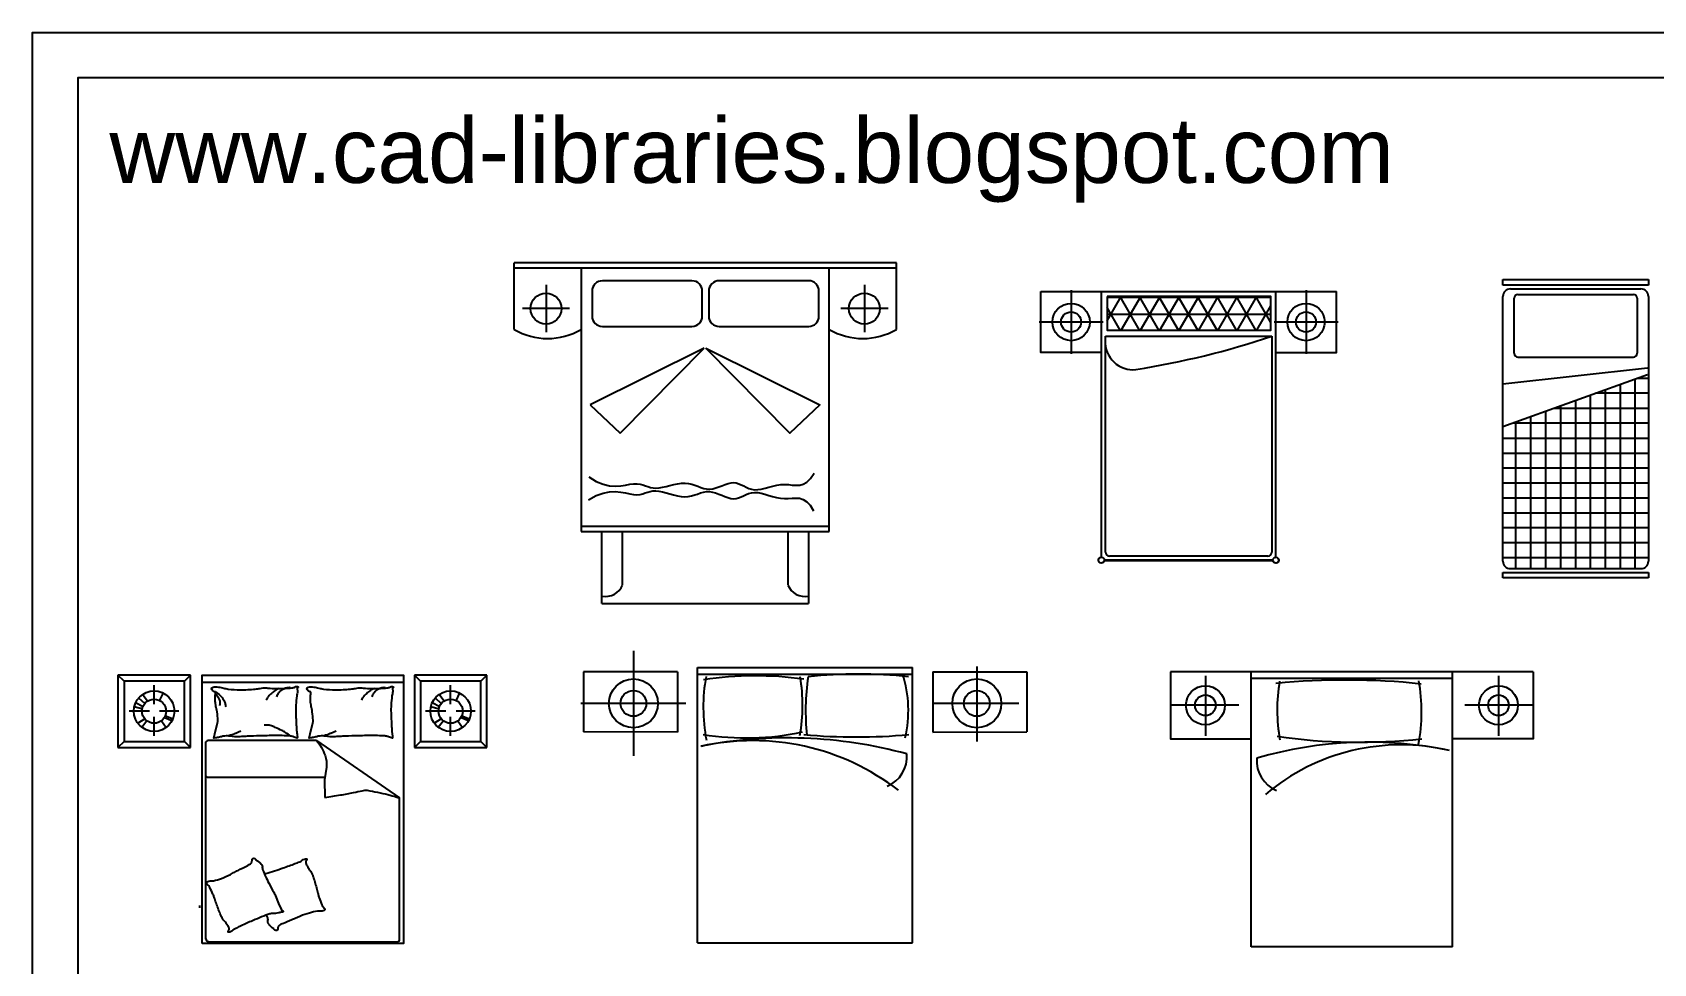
# Model space of a CAD drawing. Header units: inches. Extents: x 10.6 to 53.1, y 14.5 to 39.3.
# Drawn here: x 10.61 to 22.68, y 32.37 to 39.3 of the extents above; entities that cross this region are included whole.
import ezdxf

# ---------------------------------------------------------------- set-up
doc = ezdxf.new("R2010")
doc.units = ezdxf.units.IN
doc.header["$MEASUREMENT"] = 0
for name, color, linetype in [('02', 2, 'Continuous'), ('1', 1, 'Continuous'), ('4', 4, 'Continuous'), ('kadrbm', 4, 'Continuous')]:
    doc.layers.add(name, color=color, linetype=linetype)
doc.styles.add('bmmm', font='swissel.ttf')

# ---------------------------------------------------------------- blocks, each defined once
blk = doc.blocks.new('kadrbm')
at = {"layer": 'kadrbm', "color": 4}
blk.add_lwpolyline([(0, 0), (0, 24.797), (21, 24.797), (21, 0), (0, 0)], close=True, dxfattribs=at)
blk.add_lwpolyline([(20.663, 0.326), (20.663, 24.46), (0.337, 24.46), (0.337, 0.326), (20.663, 0.326)], dxfattribs=at)
at = {"layer": 'kadrbm', "color": 211, "true_color": 0xf674fb, "style": 'bmmm'}
blk.add_text('www.cad-libraries.blogspot.com', height=0.48513, dxfattribs=at).set_placement((0.573, 23.677))

msp = doc.modelspace()

# ---------------------------------------------------------------- linework, layer by layer
at = {"layer": '02'}
for p, q in [((14.199, 37.092), (14.199, 37.588)), ((17.046, 37.588), (14.199, 37.588)), ((17.046, 37.549), (14.199, 37.549)), ((14.699, 37.549), (14.699, 35.588)), ((16.546, 35.588), (16.546, 37.549)), ((17.046, 37.092), (17.046, 37.588)), ((14.437, 37.423), (14.437, 37.071)), ((15.524, 37.454), (14.857, 37.454)), ((16.808, 37.423), (16.808, 37.071)), ((21.562, 37.463), (22.645, 37.463)), ((21.562, 37.421), (21.562, 37.463)), ((22.645, 37.421), (21.562, 37.421)), ((22.645, 37.463), (22.645, 37.421)), ((14.78, 37.377), (14.78, 37.191)), ((15.601, 37.191), (15.601, 37.377)), ((18.347, 37.385, -0.27), (18.347, 36.909, -0.27)), ((18.572, 37.374), (18.572, 35.395)), ((19.872, 35.395), (19.872, 37.374)), ((20.096, 37.385, -0.27), (20.096, 36.909, -0.27)), ((21.562, 35.366), (21.562, 37.338)), ((21.618, 37.393), (22.59, 37.393)), ((21.645, 36.914), (21.645, 37.324)), ((21.673, 37.352), (22.534, 37.352)), ((22.562, 37.324), (22.562, 36.914)), ((22.645, 37.338), (22.645, 35.366)), ((14.613, 37.247), (14.261, 37.247)), ((16.984, 37.247), (16.632, 37.247)), ((14.857, 37.114), (15.524, 37.114)), ((18.585, 37.147, -0.27), (18.109, 37.147, -0.27)), ((20.335, 37.147, -0.27), (19.858, 37.147, -0.27)), ((15.615, 36.952), (14.766, 36.53)), ((14.99, 36.32), (15.615, 36.952)), ((18.602, 37.041), (19.842, 37.041)), ((18.602, 35.434), (18.602, 37.041)), ((19.842, 37.041), (19.842, 35.434)), ((21.673, 36.886), (22.534, 36.886)), ((22.638, 36.803), (21.562, 36.685)), ((22.638, 36.754), (21.562, 36.366)), ((22.548, 35.31), (22.548, 36.722)), ((22.645, 36.727), (22.561, 36.727)), ((22.215, 35.31), (22.215, 36.601)), ((22.645, 36.616), (22.254, 36.616)), ((22.326, 35.31), (22.326, 36.642)), ((22.437, 35.31), (22.437, 36.682)), ((14.766, 36.53), (14.99, 36.32)), ((21.881, 35.31), (21.881, 36.481)), ((22.645, 36.504), (21.946, 36.504)), ((21.993, 35.31), (21.993, 36.521)), ((22.104, 35.31), (22.104, 36.561)), ((22.645, 36.393), (21.639, 36.393)), ((21.659, 35.31), (21.659, 36.401)), ((21.77, 35.31), (21.77, 36.441)), ((21.562, 36.282), (22.645, 36.282)), ((21.562, 36.171), (22.645, 36.171)), ((21.562, 36.06), (22.645, 36.06)), ((21.562, 35.949), (22.645, 35.949)), ((21.562, 35.838), (22.645, 35.838)), ((14.699, 35.626), (16.546, 35.626)), ((21.562, 35.727), (22.645, 35.727)), ((21.562, 35.616), (22.645, 35.616)), ((14.699, 35.588), (16.546, 35.588)), ((14.853, 35.052), (14.853, 35.588)), ((15.007, 35.189), (15.007, 35.588)), ((16.238, 35.588), (16.238, 35.189)), ((16.392, 35.588), (16.392, 35.052)), ((21.562, 35.504), (22.645, 35.504)), ((18.593, 35.371), (19.85, 35.371)), ((18.594, 35.376), (19.85, 35.376)), ((19.812, 35.404), (18.632, 35.404)), ((21.562, 35.393), (22.645, 35.393)), ((21.562, 35.282), (22.645, 35.282)), ((21.562, 35.241), (21.562, 35.282)), ((22.59, 35.31), (21.618, 35.31)), ((22.645, 35.282), (22.645, 35.241)), ((22.645, 35.241), (21.562, 35.241)), ((14.853, 35.052), (16.392, 35.052)), ((14.715, 34.543), (14.716, 34.094)), ((15.415, 34.543), (14.715, 34.543)), ((15.415, 34.543), (15.415, 34.093)), ((15.566, 32.525), (15.566, 34.575)), ((15.566, 34.575), (17.166, 34.575)), ((15.566, 34.525), (17.166, 34.525)), ((17.166, 32.525), (17.166, 34.575)), ((17.318, 34.543), (18.018, 34.543)), ((17.318, 34.543), (17.318, 34.093)), ((18.018, 34.543), (18.017, 34.094)), ((21.788, 34.543), (19.088, 34.543)), ((19.688, 32.493), (19.688, 34.543)), ((21.188, 32.493), (21.188, 34.543)), ((21.188, 34.493), (19.688, 34.493)), ((15.415, 34.093), (14.716, 34.094)), ((17.318, 34.093), (18.017, 34.094)), ((11.86, 32.785), (11.86, 32.802)), ((15.566, 32.525), (17.166, 32.525)), ((21.188, 32.493), (19.688, 32.493))]:
    msp.add_line(p, q, dxfattribs=at)
msp.add_lwpolyline([(15.726, 37.114), (16.393, 37.114, 0.414214), (16.469, 37.191), (16.469, 37.377, 0.414214), (16.393, 37.454), (15.726, 37.454, 0.414214), (15.649, 37.377), (15.649, 37.191, 0.414214)], format="xyb", close=True, dxfattribs=at)
for points in [[(18.572, 36.92), (18.122, 36.92), (18.122, 37.374)], [(18.122, 37.374), (20.322, 37.374)], [(19.872, 36.92), (20.322, 36.92), (20.322, 37.374)], [(14.756, 35.993), (14.811, 35.96), (14.863, 35.939), (14.91, 35.928), (14.954, 35.925), (14.994, 35.928), (15.03, 35.933), (15.062, 35.939), (15.09, 35.943), (15.116, 35.943), (15.138, 35.94), (15.158, 35.935), (15.177, 35.928), (15.195, 35.921), (15.214, 35.915), (15.234, 35.911), (15.255, 35.909), (15.279, 35.911), (15.304, 35.916), (15.332, 35.922), (15.36, 35.929), (15.388, 35.936), (15.417, 35.943), (15.445, 35.947), (15.472, 35.948), (15.498, 35.945), (15.522, 35.939), (15.545, 35.932), (15.567, 35.924), (15.589, 35.915), (15.611, 35.908), (15.633, 35.904), (15.655, 35.902), (15.678, 35.905), (15.701, 35.911), (15.724, 35.919), (15.747, 35.928), (15.77, 35.936), (15.793, 35.944), (15.815, 35.949), (15.835, 35.951), (15.854, 35.949), (15.873, 35.943), (15.891, 35.935), (15.909, 35.926), (15.927, 35.916), (15.947, 35.908), (15.967, 35.901), (15.99, 35.898), (16.014, 35.899), (16.04, 35.903), (16.068, 35.909), (16.096, 35.917), (16.125, 35.924), (16.155, 35.931), (16.185, 35.936), (16.214, 35.938), (16.243, 35.936), (16.271, 35.933), (16.299, 35.931), (16.326, 35.932), (16.353, 35.939), (16.38, 35.955), (16.407, 35.982), (16.434, 36.022)], [(14.753, 35.822), (14.81, 35.854), (14.862, 35.873), (14.909, 35.882), (14.953, 35.884), (14.993, 35.88), (15.029, 35.874), (15.061, 35.867), (15.089, 35.862), (15.114, 35.861), (15.137, 35.863), (15.157, 35.868), (15.176, 35.874), (15.195, 35.88), (15.213, 35.886), (15.233, 35.889), (15.255, 35.89), (15.278, 35.888), (15.304, 35.882), (15.331, 35.875), (15.359, 35.867), (15.387, 35.859), (15.416, 35.852), (15.444, 35.847), (15.47, 35.845), (15.496, 35.847), (15.52, 35.852), (15.544, 35.859), (15.566, 35.866), (15.588, 35.874), (15.61, 35.88), (15.632, 35.884), (15.654, 35.885), (15.677, 35.881), (15.7, 35.875), (15.723, 35.866), (15.746, 35.857), (15.769, 35.847), (15.791, 35.839), (15.813, 35.833), (15.833, 35.83), (15.853, 35.832), (15.871, 35.837), (15.89, 35.845), (15.908, 35.853), (15.927, 35.862), (15.946, 35.87), (15.967, 35.876), (15.989, 35.878), (16.014, 35.877), (16.04, 35.872), (16.067, 35.865), (16.095, 35.856), (16.124, 35.848), (16.154, 35.84), (16.183, 35.834), (16.212, 35.832), (16.241, 35.832), (16.269, 35.835), (16.297, 35.836), (16.324, 35.834), (16.351, 35.826), (16.378, 35.809), (16.404, 35.782), (16.429, 35.741)], [(19.088, 34.543), (19.088, 34.043), (19.688, 34.043)], [(21.788, 34.543), (21.788, 34.043), (21.188, 34.043)]]:
    msp.add_lwpolyline(points, dxfattribs=at)
for points in [[(18.615, 37.338), (18.615, 37.087), (19.834, 37.087), (19.834, 37.338)], [(15.627, 36.952), (16.476, 36.53), (16.252, 36.32)]]:
    msp.add_lwpolyline(points, close=True, dxfattribs=at)
for points in [[(18.593, 35.371, -2.23025), (18.572, 35.395)], [(19.872, 35.395, -2.230392), (19.85, 35.371)]]:
    msp.add_lwpolyline(points, format="xyb", dxfattribs=at)
for centre, radius in [((14.437, 37.247), 0.115), ((16.808, 37.247), 0.115), ((18.347, 37.147, -0.27), 0.139), ((18.347, 37.147, -0.27), 0.075), ((20.096, 37.147, -0.27), 0.139), ((20.096, 37.147, -0.27), 0.075), ((18.572, 35.374), 0.0218), ((19.872, 35.374), 0.0218), ((15.088, 34.307), 0.182), ((15.088, 34.307), 0.096), ((17.645, 34.307), 0.182), ((17.645, 34.307), 0.096), ((19.347, 34.293), 0.145), ((21.529, 34.293), 0.145), ((19.347, 34.293), 0.0768), ((21.529, 34.293), 0.0768)]:
    msp.add_circle(centre, radius, dxfattribs=at)
for centre, radius, start, end in [((14.857, 37.377), 0.0769, 90, 180), ((15.524, 37.377), 0.0769, 0, 90), ((21.618, 37.338), 0.0556, 90, 180), ((21.673, 37.324), 0.0278, 90, 180), ((22.534, 37.324), 0.0278, 0, 90), ((22.59, 37.338), 0.0556, 0, 90), ((14.857, 37.191), 0.0769, 180, 270), ((15.524, 37.191), 0.0769, 270, 0), ((14.449, 37.514), 0.49, 239.354, 300.646), ((16.796, 37.514), 0.49, 239.354, 300.646), ((18.809, 37), 0.208, 177.6503, 275.7449), ((17.821, 43.104), 6.391, 279.084, 288.4311), ((21.673, 36.914), 0.0278, 180, 270), ((22.534, 36.914), 0.0278, 270, 0), ((18.632, 35.434), 0.03, 180, 270), ((19.812, 35.434), 0.03, 270, 0), ((21.618, 35.366), 0.0556, 180, 270), ((22.59, 35.366), 0.0556, 270, 360), ((14.881, 35.239), 0.136, 258.2616, 338.032), ((16.364, 35.239), 0.136, 201.968, 281.7384), ((16.763, 31.081), 3.444, 83.7683, 96.2317), ((16.211, 34.254), 0.924, 347.3479, 17.0707), ((16.901, 34.277), 1.293, 169.7294, 190.8239), ((15.999, 31.962), 2.55, 81.9395, 98.763), ((15.136, 34.293), 1.212, 349.3149, 10.0855), ((18.07, 34.25), 1.7, 171.395, 186.0885), ((20.391, 29.13), 5.351, 83.953, 95.5626), ((21.093, 34.261), 1.212, 169.9145, 190.6851), ((19.664, 34.245), 1.293, 349.1761, 10.2706), ((16.234, 30.676), 3.374, 74.7091, 100.9967), ((15.928, 36.078), 2.028, 260.8767, 281.9502), ((16.747, 38.439), 4.382, 264.9005, 275.1188), ((20.492, 38.281), 4.263, 261.7649, 276.2896), ((15.978, 32.262), 1.768, 52.2435, 102.6389), ((16.886, 33.911), 0.239, 292.4412, 4.6731), ((20.562, 31.064), 2.954, 78.2462, 106.3473), ((20.802, 32.441), 1.557, 76.5636, 130.3236), ((19.968, 33.879), 0.239, 175.3269, 247.5588)]:
    msp.add_arc(centre, radius, start, end, dxfattribs=at)
at = {"layer": '1'}
for p, q in [((18.615, 37.156), (18.72, 37.338)), ((18.615, 37.331), (19.834, 37.331)), ((18.857, 37.087), (18.712, 37.338)), ((18.719, 37.087), (18.865, 37.338)), ((19.001, 37.087), (18.856, 37.338)), ((18.864, 37.087), (19.009, 37.338)), ((19.146, 37.087), (19.001, 37.338)), ((19.008, 37.087), (19.153, 37.338)), ((19.29, 37.087), (19.145, 37.338)), ((19.152, 37.087), (19.298, 37.338)), ((19.434, 37.087), (19.289, 37.338)), ((19.297, 37.087), (19.442, 37.338)), ((19.579, 37.087), (19.434, 37.338)), ((19.441, 37.087), (19.586, 37.338)), ((19.723, 37.087), (19.578, 37.338)), ((19.585, 37.087), (19.731, 37.338)), ((19.834, 37.144), (19.722, 37.338)), ((18.713, 37.087), (18.615, 37.256)), ((18.615, 37.206), (19.834, 37.206)), ((19.73, 37.087), (19.834, 37.268)), ((11.79, 34.518), (11.25, 34.518)), ((11.25, 34.518), (11.25, 33.978)), ((11.295, 34.473), (11.25, 34.518)), ((11.295, 34.473), (11.295, 34.023)), ((11.745, 34.473), (11.295, 34.473)), ((11.519, 34.3), (11.519, 34.443)), ((11.745, 34.473), (11.79, 34.518)), ((11.745, 34.023), (11.745, 34.473)), ((11.79, 33.978), (11.79, 34.518)), ((11.876, 34.466), (13.376, 34.466)), ((13.457, 34.518), (13.457, 33.978)), ((13.997, 34.518), (13.457, 34.518)), ((13.502, 34.473), (13.457, 34.518)), ((13.502, 34.473), (13.502, 34.023)), ((13.952, 34.473), (13.502, 34.473)), ((13.727, 34.3), (13.727, 34.443)), ((13.952, 34.473), (13.997, 34.518)), ((13.952, 34.023), (13.952, 34.473)), ((13.997, 33.978), (13.997, 34.518)), ((11.438, 34.281), (11.381, 34.311)), ((11.452, 34.303), (11.406, 34.346)), ((11.471, 34.324), (11.43, 34.376)), ((11.562, 34.33), (11.587, 34.381)), ((13.646, 34.281), (13.589, 34.311)), ((13.659, 34.303), (13.613, 34.346)), ((13.678, 34.324), (13.638, 34.376)), ((13.77, 34.33), (13.794, 34.381)), ((11.484, 34.249), (11.333, 34.249)), ((11.435, 34.265), (11.371, 34.281)), ((11.449, 34.192), (11.395, 34.157)), ((11.465, 34.176), (11.427, 34.127)), ((11.519, 34.065), (11.519, 34.208)), ((11.703, 34.249), (11.56, 34.249)), ((11.573, 34.176), (11.608, 34.127)), ((11.597, 34.203), (11.657, 34.176)), ((11.603, 34.214), (11.66, 34.192)), ((13.692, 34.249), (13.54, 34.249)), ((13.643, 34.265), (13.578, 34.281)), ((13.656, 34.192), (13.602, 34.157)), ((13.673, 34.176), (13.635, 34.127)), ((13.727, 34.065), (13.727, 34.208)), ((13.91, 34.249), (13.767, 34.249)), ((13.781, 34.176), (13.816, 34.127)), ((13.805, 34.203), (13.864, 34.176)), ((13.81, 34.214), (13.867, 34.192)), ((11.295, 34.023), (11.25, 33.978)), ((11.25, 33.978), (11.79, 33.978)), ((11.295, 34.023), (11.745, 34.023)), ((11.745, 34.023), (11.79, 33.978)), ((11.901, 34.01), (11.901, 32.551)), ((12.729, 34.03), (11.921, 34.03)), ((12.729, 34.03), (13.347, 33.603)), ((13.502, 34.023), (13.457, 33.978)), ((13.457, 33.978), (13.997, 33.978)), ((13.502, 34.023), (13.952, 34.023)), ((13.952, 34.023), (13.997, 33.978)), ((11.921, 33.757), (12.791, 33.757)), ((13.347, 32.551), (13.347, 33.603)), ((11.921, 32.531), (13.327, 32.531))]:
    msp.add_line(p, q, dxfattribs=at)
msp.add_lwpolyline([(11.876, 32.518), (11.876, 34.518), (13.376, 34.518), (13.376, 32.518)], close=True, dxfattribs=at)
for points in [[(11.977, 34.392, -0.263368), (11.949, 34.41, -0.494818), (11.958, 34.429, -0.049225), (11.975, 34.431, -0.036831), (11.999, 34.429, -0.031893), (12.037, 34.421, 0.035782), (12.071, 34.414, 0.032941), (12.161, 34.408, 0.026564), (12.272, 34.414, 0.017905), (12.309, 34.419, -0.033397), (12.33, 34.422, -0.03204), (12.367, 34.421, 0.018442), (12.431, 34.418, 0.010837), (12.496, 34.419, 0.014624), (12.544, 34.422, 0.111249), (12.566, 34.429, -0.153708), (12.583, 34.433, -0.076444), (12.591, 34.431, -0.215512), (12.593, 34.429, -0.585858), (12.59, 34.426, 0.363489), (12.585, 34.424, 0.191716), (12.585, 34.412, -0.129675), (12.587, 34.395, -0.01735), (12.584, 34.379, 0.019326), (12.581, 34.364, 0.018818), (12.575, 34.295, 0.021828), (12.574, 34.236, 0.006204), (12.575, 34.202, 0.001963), (12.581, 34.095, 0.028341), (12.586, 34.059, -0.117014), (12.585, 34.05, -0.36606), (12.584, 34.049, -0.03973), (12.57, 34.052, -0.048309), (12.556, 34.058, 0.062981), (12.546, 34.061, 0.04058), (12.522, 34.065, 0.014345), (12.455, 34.067, 0.005484), (12.33, 34.066, 0.007153), (12.234, 34.063, 0.008762), (12.191, 34.061, -0.008153), (12.146, 34.058, -0.06251), (12.088, 34.062, 0.078669), (12.043, 34.064, 0.047825), (12.021, 34.059, -0.034494), (11.99, 34.052, -0.023571), (11.964, 34.049, -0.510228), (11.963, 34.05), (11.971, 34.08), (11.992, 34.163, 0.073041), (11.994, 34.182, 0.023305), (11.988, 34.243, 0.018299), (11.984, 34.266, -0.01097), (11.976, 34.304, -0.042281), (11.974, 34.339, -0.027201), (11.976, 34.392)], [(12.45, 34.418, 0.027842), (12.427, 34.407, 0.048685), (12.414, 34.399, 0.023666), (12.386, 34.375, 0.031223), (12.367, 34.354, 0.046801), (12.362, 34.346, 0.023191), (12.354, 34.33)], [(12.532, 34.424, 0.088153), (12.498, 34.42, 0.088153), (12.467, 34.405, 0.077547), (12.445, 34.383, 0.077547), (12.431, 34.356)], [(12.686, 34.392, -0.263368), (12.658, 34.41, -0.494818), (12.667, 34.429, -0.049225), (12.685, 34.431, -0.036831), (12.708, 34.429, -0.031893), (12.746, 34.421, 0.035782), (12.78, 34.414, 0.032941), (12.87, 34.408, 0.026564), (12.981, 34.414, 0.017905), (13.019, 34.419, -0.033397), (13.039, 34.422, -0.03204), (13.076, 34.421, 0.018442), (13.14, 34.418, 0.010837), (13.205, 34.419, 0.014624), (13.253, 34.422, 0.111249), (13.275, 34.429, -0.153708), (13.292, 34.433, -0.076444), (13.3, 34.431, -0.215512), (13.302, 34.429, -0.585858), (13.299, 34.426, 0.363489), (13.294, 34.424, 0.191716), (13.294, 34.412, -0.129675), (13.296, 34.395, -0.01735), (13.293, 34.379, 0.019326), (13.29, 34.364, 0.018818), (13.284, 34.295, 0.021828), (13.283, 34.236, 0.006204), (13.284, 34.202, 0.001963), (13.29, 34.095, 0.028341), (13.295, 34.059, -0.117014), (13.294, 34.05, -0.36606), (13.293, 34.049, -0.03973), (13.279, 34.052, -0.048309), (13.265, 34.058, 0.062981), (13.255, 34.061, 0.04058), (13.231, 34.065, 0.014345), (13.165, 34.067, 0.005484), (13.039, 34.066, 0.007153), (12.943, 34.063, 0.008762), (12.901, 34.061, -0.008153), (12.855, 34.058, -0.06251), (12.798, 34.062, 0.078669), (12.752, 34.064, 0.047825), (12.73, 34.059, -0.034494), (12.699, 34.052, -0.023571), (12.674, 34.049, -0.510228), (12.673, 34.05), (12.68, 34.08), (12.701, 34.163, 0.073041), (12.703, 34.182, 0.023305), (12.697, 34.243, 0.018299), (12.693, 34.266, -0.01097), (12.686, 34.304, -0.042281), (12.683, 34.339, -0.027201), (12.686, 34.392)], [(13.16, 34.418, 0.027842), (13.136, 34.407, 0.048685), (13.123, 34.399, 0.023666), (13.095, 34.375, 0.031223), (13.076, 34.354, 0.046801), (13.071, 34.346, 0.023191), (13.063, 34.33)], [(13.242, 34.424, 0.088153), (13.207, 34.42, 0.088153), (13.176, 34.405, 0.077547), (13.154, 34.383, 0.077547), (13.14, 34.356)], [(11.975, 34.376, -0.05369), (11.989, 34.363, -0.070312), (11.997, 34.35, -0.015448), (12.001, 34.342, -0.013244), (12.005, 34.332, -0.082127), (12.008, 34.314, -0.064164), (12.005, 34.29)], [(11.976, 34.392, -0.077379), (12.011, 34.366, -0.077379), (12.037, 34.332, -0.047525), (12.047, 34.307, -0.047525), (12.052, 34.281)], [(12.067, 34.065, 0.009729), (12.094, 34.074, 0.009729), (12.121, 34.084, 0.007971), (12.143, 34.093, 0.007971), (12.164, 34.103)], [(12.536, 34.063, 0.016108), (12.497, 34.09, 0.024599), (12.47, 34.105, 0.009477), (12.421, 34.128, 0.015937), (12.392, 34.14, 0.072521), (12.375, 34.144, 0.033339), (12.339, 34.144)], [(12.776, 34.065, 0.009729), (12.803, 34.074, 0.009729), (12.83, 34.084, 0.007971), (12.852, 34.093, 0.007971), (12.874, 34.103)], [(12.729, 34.03, -0.085272), (12.792, 33.92, -0.124044), (12.802, 33.832), (12.788, 33.737), (12.79, 33.607)], [(12.79, 33.607, 0.007867), (12.907, 33.625, 0.009508), (13.004, 33.643, 0.006616), (13.069, 33.657, -0.023828), (13.087, 33.66, -0.080713), (13.106, 33.66, -0.009591), (13.259, 33.628, -0.013133), (13.292, 33.619, -0.007859), (13.347, 33.603)], [(12.34, 33.038, 0.025626), (12.351, 33.041, 0.0108), (12.48, 33.082, 0.00456), (12.568, 33.114, 0.01125), (12.603, 33.127, 0.069394), (12.622, 33.139, -0.079756), (12.638, 33.148, -0.106399), (12.653, 33.15, -0.328642), (12.657, 33.147, -0.299547), (12.655, 33.14, 0.189917), (12.649, 33.131, 0.033518), (12.648, 33.121, 0.075627), (12.649, 33.117, 0.053489), (12.652, 33.109, 0.017838), (12.664, 33.087, 0.038394), (12.681, 33.062, -0.059529), (12.691, 33.046, -0.035943), (12.702, 33.02, -0.011245), (12.728, 32.934, -0.006203), (12.738, 32.894, 0.010783), (12.744, 32.871, 0.019485), (12.748, 32.858, 0.005062), (12.768, 32.808, 0.101392), (12.785, 32.783, -0.223768), (12.79, 32.769, -0.25558), (12.786, 32.765, -0.081563), (12.771, 32.76, -0.071805), (12.754, 32.759, 0.069985), (12.736, 32.759, 0.03546), (12.677, 32.746, 0.029432), (12.608, 32.722, 0.001554), (12.574, 32.707, -0.00152), (12.54, 32.693, -0.004735), (12.505, 32.678, 0.00382), (12.461, 32.66, 0.296001), (12.439, 32.628, -0.649774), (12.418, 32.619, -0.02319), (12.413, 32.623, 0.0288), (12.41, 32.627, 0.005727), (12.403, 32.633, -0.004358), (12.394, 32.64, -0.027528), (12.377, 32.657, -0.046214), (12.369, 32.669, -0.194121), (12.366, 32.685, 0.133719), (12.365, 32.709, 0.005779), (12.357, 32.731, 0.008882)]]:
    msp.add_lwpolyline(points, format="xyb", dxfattribs=at)
msp.add_lwpolyline([(11.934, 32.935, 0.101392), (11.915, 32.959, -0.223768), (11.909, 32.972, -0.25558), (11.912, 32.977, -0.081563), (11.927, 32.983, -0.071805), (11.944, 32.985, 0.069985), (11.962, 32.986, 0.03546), (12.02, 33.004, 0.029432), (12.087, 33.034, 0.001554), (12.119, 33.051, -0.00152), (12.152, 33.068, -0.004735), (12.186, 33.085, 0.00382), (12.228, 33.106, 0.296001), (12.248, 33.14, -0.649774), (12.268, 33.151, -0.02319), (12.273, 33.147, 0.0288), (12.277, 33.143, 0.005727), (12.284, 33.138, -0.004358), (12.293, 33.131, -0.027528), (12.312, 33.116, -0.046214), (12.321, 33.105, -0.194121), (12.325, 33.089, 0.133719), (12.328, 33.065, 0.011505), (12.347, 33.022, 0.008882), (12.373, 32.968, 0.012426), (12.41, 32.9, -0.033612), (12.423, 32.874), (12.446, 32.818), (12.464, 32.774, 0.224341), (12.478, 32.761, -0.722772), (12.478, 32.752, -0.103513), (12.475, 32.752, 0.053465), (12.467, 32.752, 0.030109), (12.444, 32.747, -0.031436), (12.422, 32.743, -0.05324), (12.407, 32.742, 0.05518), (12.393, 32.742, 0.056271), (12.367, 32.735, 0.0108), (12.241, 32.684, 0.00456), (12.157, 32.646, 0.01125), (12.123, 32.629, 0.069394), (12.105, 32.617, -0.079756), (12.089, 32.606, -0.106399), (12.074, 32.603, -0.328642), (12.07, 32.606, -0.299547), (12.072, 32.613, 0.189917), (12.077, 32.622, 0.033518), (12.077, 32.632, 0.075627), (12.076, 32.637, 0.053489), (12.073, 32.644, 0.017838), (12.059, 32.665, 0.038394), (12.04, 32.688, -0.059529), (12.028, 32.704, -0.035943), (12.016, 32.729, -0.011245), (11.984, 32.813, -0.006203), (11.97, 32.852, 0.010783), (11.963, 32.874, 0.019485), (11.957, 32.887, 0.005062)], format="xyb", close=True, dxfattribs=at)
for centre, radius in [((11.519, 34.249), 0.151), ((11.519, 34.249), 0.0899), ((13.727, 34.249), 0.151), ((13.727, 34.249), 0.0899)]:
    msp.add_circle(centre, radius, dxfattribs=at)
for centre, start, end in [((11.921, 34.01), 90, 180), ((11.921, 33.777), 180, 270), ((11.925, 32.554), 180, 270), ((13.327, 32.551), 270, 0)]:
    msp.add_arc(centre, 0.02, start, end, dxfattribs=at)
at = {"layer": '4'}
for p, q in [((15.088, 34.698), (15.088, 33.916)), ((17.645, 34.582), (17.645, 34.022)), ((19.347, 34.513), (19.347, 34.065)), ((21.529, 34.513), (21.529, 34.065)), ((15.479, 34.307), (14.697, 34.307)), ((17.957, 34.307), (17.318, 34.307)), ((19.596, 34.293), (19.085, 34.293)), ((21.791, 34.293), (21.279, 34.293))]:
    msp.add_line(p, q, dxfattribs=at)

# ---------------------------------------------------------------- block references
at = {"layer": 'kadrbm'}
msp.add_blockref('kadrbm', (10.613, 14.506), dxfattribs=at)

doc.saveas('drawing.dxf')
